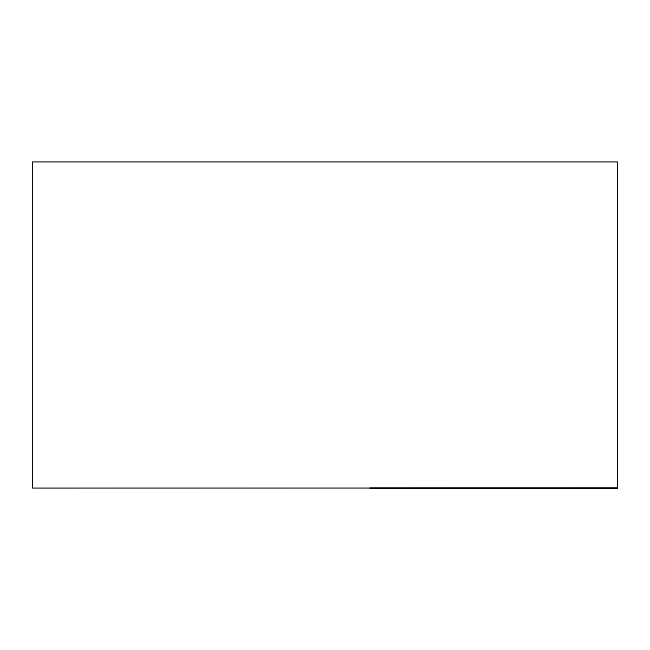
<?xml version="1.0" encoding="UTF-8"?>
<svg xmlns="http://www.w3.org/2000/svg" width="650" height="650" viewBox="0 0 650 650"><rect width="100%" height="100%" fill="white"/><g stroke="black" fill="none" stroke-linecap="round" stroke-linejoin="round"><path stroke-width="0.97" d="M617.492 488.069L617.5 161.874L32.5 161.874L32.5 488.126L617.492 488.069L370.012 488.093"/></g></svg>
